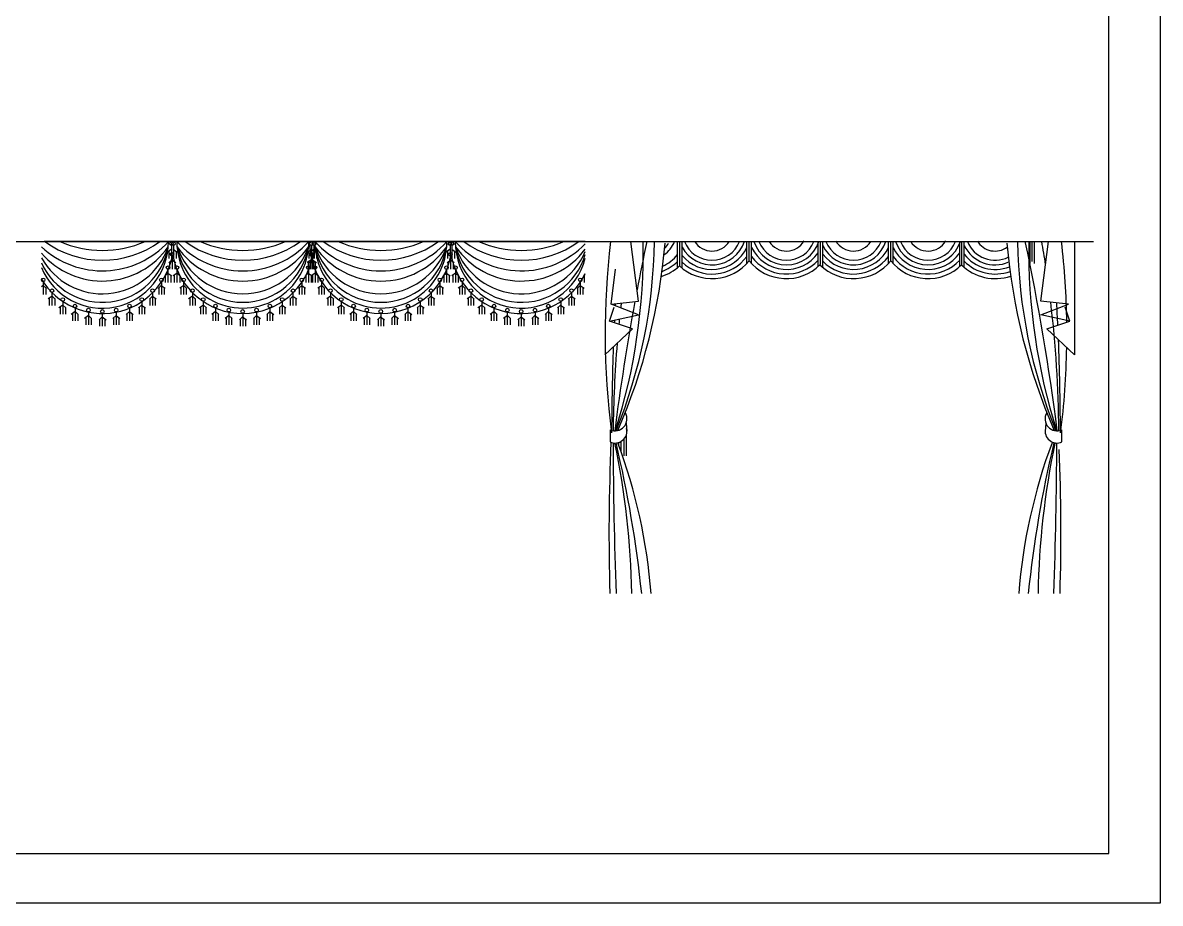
# Model space of a CAD drawing. Header units: inches. Extents: x 3.4 to 45.9, y 7.2 to 32.
# Drawn here: x 38.43 to 45.87, y 7.24 to 12.99 of the extents above; entities that cross this region are included whole.
import ezdxf

# ---------------------------------------------------------------- set-up
doc = ezdxf.new("R2010")
doc.units = ezdxf.units.IN
doc.header["$MEASUREMENT"] = 0
for name, color, linetype in [('02', 2, 'Continuous'), ('4', 4, 'Continuous'), ('kadrbm', 4, 'Continuous')]:
    doc.layers.add(name, color=color, linetype=linetype)

# ---------------------------------------------------------------- blocks, each defined once
blk = doc.blocks.new('kadrbm')
at = {"layer": 'kadrbm', "color": 4}
blk.add_lwpolyline([(0, 0), (0, 24.7972), (21, 24.7972), (21, 0), (0, 0)], close=True, dxfattribs=at)
blk.add_lwpolyline([(20.6631, 0.3257), (20.6631, 24.4603), (0.3369, 24.4603), (0.3369, 0.3257), (20.6631, 0.3257)], dxfattribs=at)

msp = doc.modelspace()

# ---------------------------------------------------------------- linework, layer by layer
at = {"layer": '02'}
for p, q in [((42.1053, 11.5622), (38.5643, 11.5622)), ((39.3986, 11.5364), (39.3986, 11.4519)), ((39.411, 11.5364), (39.411, 11.4519)), ((40.3136, 11.5364), (40.3107, 11.3825)), ((40.3298, 11.5364), (40.3298, 11.4519)), ((41.2203, 11.5364), (41.2236, 11.3825)), ((41.2327, 11.5364), (41.2327, 11.4519)), ((39.3994, 11.5118), (39.374, 11.4937)), ((39.3811, 11.4988), (39.3811, 11.4519)), ((39.402, 11.4671), (39.402, 11.3825)), ((39.4103, 11.5118), (39.4357, 11.4937)), ((39.4285, 11.4988), (39.4285, 11.4519)), ((40.2926, 11.4927), (40.3128, 11.5118)), ((40.2961, 11.4959), (40.2961, 11.4519)), ((40.3088, 11.4927), (40.329, 11.5118)), ((40.3128, 11.5118), (40.3383, 11.4937)), ((40.3207, 11.4671), (40.3207, 11.3825)), ((40.329, 11.5118), (40.3544, 11.4937)), ((40.3311, 11.4988), (40.3311, 11.4519)), ((40.3472, 11.4988), (40.3472, 11.4519)), ((41.221, 11.5118), (41.1956, 11.4937)), ((41.2028, 11.4988), (41.2028, 11.4519)), ((41.2319, 11.5118), (41.2574, 11.4937)), ((41.2502, 11.4988), (41.2502, 11.4519)), ((39.381, 11.4233), (39.4012, 11.4424)), ((39.3845, 11.4266), (39.3845, 11.3825)), ((39.4012, 11.4424), (39.4266, 11.4244)), ((39.4194, 11.4295), (39.4194, 11.3825)), ((40.3114, 11.4424), (40.286, 11.4244)), ((40.2932, 11.4295), (40.2932, 11.3825)), ((40.2997, 11.4233), (40.3199, 11.4424)), ((40.3032, 11.4266), (40.3032, 11.3825)), ((40.3316, 11.4233), (40.3114, 11.4424)), ((40.3199, 11.4424), (40.3454, 11.4244)), ((40.3214, 11.4424), (40.3469, 11.4244)), ((40.3281, 11.4266), (40.3281, 11.3825)), ((40.3382, 11.4295), (40.3382, 11.3825)), ((41.2027, 11.4233), (41.2229, 11.4424)), ((41.2061, 11.4266), (41.2061, 11.3825)), ((41.2229, 11.4424), (41.2483, 11.4244)), ((41.2411, 11.4295), (41.2411, 11.3825)), ((39.3544, 11.3362), (39.3746, 11.3553)), ((39.3579, 11.3395), (39.3579, 11.2954)), ((39.3746, 11.3553), (39.4, 11.3373)), ((39.3754, 11.38), (39.3754, 11.2954)), ((39.3929, 11.3423), (39.3929, 11.2954)), ((39.4351, 11.3553), (39.4096, 11.3373)), ((39.4168, 11.3423), (39.4168, 11.2954)), ((39.4343, 11.38), (39.4343, 11.2954)), ((39.4553, 11.3362), (39.4351, 11.3553)), ((39.4518, 11.3395), (39.4518, 11.2954)), ((40.2731, 11.3362), (40.2933, 11.3553)), ((40.2766, 11.3395), (40.2766, 11.2954)), ((40.2933, 11.3553), (40.3188, 11.3373)), ((40.2941, 11.38), (40.2941, 11.2954)), ((40.3116, 11.3423), (40.3116, 11.2954)), ((40.338, 11.3553), (40.3126, 11.3373)), ((40.3197, 11.3423), (40.3197, 11.2954)), ((40.3372, 11.38), (40.3372, 11.2954)), ((40.3582, 11.3362), (40.338, 11.3553)), ((40.3547, 11.3395), (40.3547, 11.2954)), ((41.1761, 11.3362), (41.1963, 11.3553)), ((41.1795, 11.3395), (41.1795, 11.2954)), ((41.1963, 11.3553), (41.2217, 11.3373)), ((41.197, 11.38), (41.197, 11.2954)), ((41.2145, 11.3423), (41.2145, 11.2954)), ((41.2567, 11.3553), (41.2313, 11.3373)), ((41.2385, 11.3423), (41.2385, 11.2954)), ((41.256, 11.38), (41.256, 11.2954)), ((41.2769, 11.3362), (41.2567, 11.3553)), ((41.2735, 11.3395), (41.2735, 11.2954)), ((42.0948, 11.3362), (42.1053, 11.3461)), ((42.0982, 11.3395), (42.0982, 11.2954)), ((38.5594, 11.275), (38.5478, 11.2667)), ((38.5587, 11.2997), (38.5587, 11.2151)), ((38.5796, 11.2559), (38.5594, 11.275)), ((38.5762, 11.2592), (38.5762, 11.2151)), ((39.3113, 11.2559), (39.3315, 11.275)), ((39.3148, 11.2592), (39.3148, 11.2151)), ((39.3315, 11.275), (39.357, 11.257)), ((39.3323, 11.2997), (39.3323, 11.2151)), ((39.3498, 11.2621), (39.3498, 11.2151)), ((39.4781, 11.275), (39.4527, 11.257)), ((39.4599, 11.2621), (39.4599, 11.2151)), ((39.4774, 11.2997), (39.4774, 11.2151)), ((39.4983, 11.2559), (39.4781, 11.275)), ((39.4949, 11.2592), (39.4949, 11.2151)), ((40.2301, 11.2559), (40.2503, 11.275)), ((40.2335, 11.2592), (40.2335, 11.2151)), ((40.2503, 11.275), (40.2757, 11.257)), ((40.251, 11.2997), (40.251, 11.2151)), ((40.2685, 11.2621), (40.2685, 11.2151)), ((40.3811, 11.275), (40.3556, 11.257)), ((40.3628, 11.2621), (40.3628, 11.2151)), ((40.3803, 11.2997), (40.3803, 11.2151)), ((40.4013, 11.2559), (40.3811, 11.275)), ((40.3978, 11.2592), (40.3978, 11.2151)), ((41.133, 11.2559), (41.1532, 11.275)), ((41.1364, 11.2592), (41.1364, 11.2151)), ((41.1532, 11.275), (41.1786, 11.257)), ((41.1539, 11.2997), (41.1539, 11.2151)), ((41.1714, 11.2621), (41.1714, 11.2151)), ((41.2998, 11.275), (41.2744, 11.257)), ((41.2815, 11.2621), (41.2815, 11.2151)), ((41.299, 11.2997), (41.299, 11.2151)), ((41.32, 11.2559), (41.2998, 11.275)), ((41.3165, 11.2592), (41.3165, 11.2151)), ((42.0517, 11.2559), (42.0719, 11.275)), ((42.0552, 11.2592), (42.0552, 11.2151)), ((42.0719, 11.275), (42.0973, 11.257)), ((42.0727, 11.2997), (42.0727, 11.2151)), ((42.0901, 11.2621), (42.0901, 11.2151)), ((38.6173, 11.2046), (38.5919, 11.1866)), ((38.5991, 11.1917), (38.5991, 11.1448)), ((38.6166, 11.2293), (38.6166, 11.1448)), ((38.6375, 11.1856), (38.6173, 11.2046)), ((38.6341, 11.1888), (38.6341, 11.1448)), ((38.6871, 11.1716), (38.6871, 11.0871)), ((39.2038, 11.1716), (39.2038, 11.0871)), ((39.2534, 11.1856), (39.2736, 11.2046)), ((39.2569, 11.1888), (39.2569, 11.1448)), ((39.2736, 11.2046), (39.299, 11.1866)), ((39.2744, 11.2293), (39.2744, 11.1448)), ((39.2919, 11.1917), (39.2919, 11.1448)), ((39.5361, 11.2046), (39.5106, 11.1866)), ((39.5178, 11.1917), (39.5178, 11.1448)), ((39.5353, 11.2293), (39.5353, 11.1448)), ((39.5563, 11.1856), (39.5361, 11.2046)), ((39.5528, 11.1888), (39.5528, 11.1448)), ((39.6058, 11.1716), (39.6058, 11.0871)), ((40.1226, 11.1716), (40.1226, 11.0871)), ((40.1721, 11.1856), (40.1923, 11.2046)), ((40.1756, 11.1888), (40.1756, 11.1448)), ((40.1923, 11.2046), (40.2178, 11.1866)), ((40.1931, 11.2293), (40.1931, 11.1448)), ((40.2106, 11.1917), (40.2106, 11.1448)), ((40.439, 11.2046), (40.4136, 11.1866)), ((40.4207, 11.1917), (40.4207, 11.1448)), ((40.4382, 11.2293), (40.4382, 11.1448)), ((40.4592, 11.1856), (40.439, 11.2046)), ((40.4557, 11.1888), (40.4557, 11.1448)), ((40.5088, 11.1716), (40.5088, 11.0871)), ((41.0255, 11.1716), (41.0255, 11.0871)), ((41.0751, 11.1856), (41.0953, 11.2046)), ((41.0785, 11.1888), (41.0785, 11.1448)), ((41.0953, 11.2046), (41.1207, 11.1866)), ((41.096, 11.2293), (41.096, 11.1448)), ((41.1135, 11.1917), (41.1135, 11.1448)), ((41.3577, 11.2046), (41.3323, 11.1866)), ((41.3395, 11.1917), (41.3395, 11.1448)), ((41.357, 11.2293), (41.357, 11.1448)), ((41.3779, 11.1856), (41.3577, 11.2046)), ((41.3745, 11.1888), (41.3745, 11.1448)), ((41.4275, 11.1716), (41.4275, 11.0871)), ((41.9442, 11.1716), (41.9442, 11.0871)), ((41.9938, 11.1856), (42.014, 11.2046)), ((41.9972, 11.1888), (41.9972, 11.1448)), ((42.014, 11.2046), (42.0394, 11.1866)), ((42.0147, 11.2293), (42.0147, 11.1448)), ((42.0322, 11.1917), (42.0322, 11.1448)), ((38.6879, 11.147), (38.6624, 11.1289)), ((38.6696, 11.134), (38.6696, 11.0871)), ((38.7081, 11.1279), (38.6879, 11.147)), ((38.7046, 11.1311), (38.7046, 11.0871)), ((38.7683, 11.1041), (38.7429, 11.0861)), ((38.75, 11.0912), (38.75, 11.0442)), ((38.7675, 11.1288), (38.7675, 11.0442)), ((38.7885, 11.0851), (38.7683, 11.1041)), ((38.785, 11.0883), (38.785, 11.0442)), ((38.8548, 11.1025), (38.8548, 11.0179)), ((38.9455, 11.0937), (38.9455, 11.0092)), ((39.0362, 11.1025), (39.0362, 11.0179)), ((39.1025, 11.0851), (39.1227, 11.1041)), ((39.1059, 11.0883), (39.1059, 11.0442)), ((39.1227, 11.1041), (39.1481, 11.0861)), ((39.1234, 11.1288), (39.1234, 11.0442)), ((39.1409, 11.0912), (39.1409, 11.0442)), ((39.1829, 11.1279), (39.2031, 11.147)), ((39.1863, 11.1311), (39.1863, 11.0871)), ((39.2031, 11.147), (39.2285, 11.1289)), ((39.2213, 11.134), (39.2213, 11.0871)), ((39.6066, 11.147), (39.5812, 11.1289)), ((39.5883, 11.134), (39.5883, 11.0871)), ((39.6268, 11.1279), (39.6066, 11.147)), ((39.6233, 11.1311), (39.6233, 11.0871)), ((39.687, 11.1041), (39.6616, 11.0861)), ((39.6688, 11.0912), (39.6688, 11.0442)), ((39.6863, 11.1288), (39.6863, 11.0442)), ((39.7072, 11.0851), (39.687, 11.1041)), ((39.7038, 11.0883), (39.7038, 11.0442)), ((39.7735, 11.1025), (39.7735, 11.0179)), ((39.8642, 11.0937), (39.8642, 11.0092)), ((39.9549, 11.1025), (39.9549, 11.0179)), ((40.0212, 11.0851), (40.0414, 11.1041)), ((40.0246, 11.0883), (40.0246, 11.0442)), ((40.0414, 11.1041), (40.0668, 11.0861)), ((40.0421, 11.1288), (40.0421, 11.0442)), ((40.0596, 11.0912), (40.0596, 11.0442)), ((40.1016, 11.1279), (40.1218, 11.147)), ((40.1051, 11.1311), (40.1051, 11.0871)), ((40.1218, 11.147), (40.1472, 11.1289)), ((40.1401, 11.134), (40.1401, 11.0871)), ((40.5095, 11.147), (40.4841, 11.1289)), ((40.4913, 11.134), (40.4913, 11.0871)), ((40.5297, 11.1279), (40.5095, 11.147)), ((40.5263, 11.1311), (40.5263, 11.0871)), ((40.5899, 11.1041), (40.5645, 11.0861)), ((40.5717, 11.0912), (40.5717, 11.0442)), ((40.5892, 11.1288), (40.5892, 11.0442)), ((40.6101, 11.0851), (40.5899, 11.1041)), ((40.6067, 11.0883), (40.6067, 11.0442)), ((40.6764, 11.1025), (40.6764, 11.0179)), ((40.7671, 11.0937), (40.7671, 11.0092)), ((40.8578, 11.1025), (40.8578, 11.0179)), ((40.9241, 11.0851), (40.9443, 11.1041)), ((40.9276, 11.0883), (40.9276, 11.0442)), ((40.9443, 11.1041), (40.9697, 11.0861)), ((40.9451, 11.1288), (40.9451, 11.0442)), ((40.9626, 11.0912), (40.9626, 11.0442)), ((41.0045, 11.1279), (41.0247, 11.147)), ((41.008, 11.1311), (41.008, 11.0871)), ((41.0247, 11.147), (41.0502, 11.1289)), ((41.043, 11.134), (41.043, 11.0871)), ((41.4282, 11.147), (41.4028, 11.1289)), ((41.41, 11.134), (41.41, 11.0871)), ((41.4484, 11.1279), (41.4282, 11.147)), ((41.445, 11.1311), (41.445, 11.0871)), ((41.5087, 11.1041), (41.4832, 11.0861)), ((41.4904, 11.0912), (41.4904, 11.0442)), ((41.5079, 11.1288), (41.5079, 11.0442)), ((41.5289, 11.0851), (41.5087, 11.1041)), ((41.5254, 11.0883), (41.5254, 11.0442)), ((41.5952, 11.1025), (41.5952, 11.0179)), ((41.6858, 11.0937), (41.6858, 11.0092)), ((41.7765, 11.1025), (41.7765, 11.0179)), ((41.8428, 11.0851), (41.863, 11.1041)), ((41.8463, 11.0883), (41.8463, 11.0442)), ((41.863, 11.1041), (41.8885, 11.0861)), ((41.8638, 11.1288), (41.8638, 11.0442)), ((41.8813, 11.0912), (41.8813, 11.0442)), ((41.9233, 11.1279), (41.9435, 11.147)), ((41.9267, 11.1311), (41.9267, 11.0871)), ((41.9435, 11.147), (41.9689, 11.1289)), ((41.9617, 11.134), (41.9617, 11.0871)), ((38.8555, 11.0778), (38.8301, 11.0598)), ((38.8373, 11.0649), (38.8373, 11.0179)), ((38.8757, 11.0587), (38.8555, 11.0778)), ((38.8723, 11.062), (38.8723, 11.0179)), ((38.9245, 11.05), (38.9447, 11.069)), ((38.928, 11.0532), (38.928, 11.0092)), ((38.9447, 11.069), (38.9702, 11.051)), ((38.963, 11.0561), (38.963, 11.0092)), ((39.0152, 11.0587), (39.0354, 11.0778)), ((39.0187, 11.062), (39.0187, 11.0179)), ((39.0354, 11.0778), (39.0608, 11.0598)), ((39.0537, 11.0649), (39.0537, 11.0179)), ((39.7743, 11.0778), (39.7488, 11.0598)), ((39.756, 11.0649), (39.756, 11.0179)), ((39.7944, 11.0587), (39.7743, 11.0778)), ((39.791, 11.062), (39.791, 11.0179)), ((39.8433, 11.05), (39.8634, 11.069)), ((39.8467, 11.0532), (39.8467, 11.0092)), ((39.8634, 11.069), (39.8889, 11.051)), ((39.8817, 11.0561), (39.8817, 11.0092)), ((39.9339, 11.0587), (39.9541, 11.0778)), ((39.9374, 11.062), (39.9374, 11.0179)), ((39.9541, 11.0778), (39.9796, 11.0598)), ((39.9724, 11.0649), (39.9724, 11.0179)), ((40.6772, 11.0778), (40.6518, 11.0598)), ((40.6589, 11.0649), (40.6589, 11.0179)), ((40.6974, 11.0587), (40.6772, 11.0778)), ((40.6939, 11.062), (40.6939, 11.0179)), ((40.7462, 11.05), (40.7664, 11.069)), ((40.7496, 11.0532), (40.7496, 11.0092)), ((40.7664, 11.069), (40.7918, 11.051)), ((40.7846, 11.0561), (40.7846, 11.0092)), ((40.8369, 11.0587), (40.8571, 11.0778)), ((40.8403, 11.062), (40.8403, 11.0179)), ((40.8571, 11.0778), (40.8825, 11.0598)), ((40.8753, 11.0649), (40.8753, 11.0179)), ((41.5959, 11.0778), (41.5705, 11.0598)), ((41.5777, 11.0649), (41.5777, 11.0179)), ((41.6161, 11.0587), (41.5959, 11.0778)), ((41.6127, 11.062), (41.6127, 11.0179)), ((41.6649, 11.05), (41.6851, 11.069)), ((41.6684, 11.0532), (41.6684, 11.0092)), ((41.6851, 11.069), (41.7105, 11.051)), ((41.7033, 11.0561), (41.7033, 11.0092)), ((41.7556, 11.0587), (41.7758, 11.0778)), ((41.759, 11.062), (41.759, 11.0179)), ((41.7758, 11.0778), (41.8012, 11.0598)), ((41.794, 11.0649), (41.794, 11.0179))]:
    msp.add_line(p, q, dxfattribs=at)
for centre in [(39.3986, 11.5481), (39.411, 11.5481), (40.3136, 11.5481), (40.3298, 11.5481), (41.2203, 11.5481), (41.2327, 11.5481), (39.402, 11.4788), (40.3107, 11.4788), (40.3207, 11.4788), (41.2236, 11.4788), (39.3754, 11.3916), (39.4343, 11.3916), (40.2941, 11.3916), (40.3372, 11.3916), (41.197, 11.3916), (41.256, 11.3916), (38.5587, 11.3113), (39.3323, 11.3113), (39.4774, 11.3113), (40.251, 11.3113), (40.3803, 11.3113), (41.1539, 11.3113), (41.299, 11.3113), (42.0727, 11.3113), (38.6166, 11.241), (39.2744, 11.241), (39.5353, 11.241), (40.1931, 11.241), (40.4382, 11.241), (41.096, 11.241), (41.357, 11.241), (42.0147, 11.241), (38.6871, 11.1833), (39.2038, 11.1833), (39.6058, 11.1833), (40.1226, 11.1833), (40.5088, 11.1833), (41.0255, 11.1833), (41.4275, 11.1833), (41.9442, 11.1833), (38.7675, 11.1405), (38.8548, 11.1142), (38.9455, 11.1054), (39.0362, 11.1142), (39.1234, 11.1405), (39.6863, 11.1405), (39.7735, 11.1142), (39.8642, 11.1054), (39.9549, 11.1142), (40.0421, 11.1405), (40.5892, 11.1405), (40.6764, 11.1142), (40.7671, 11.1054), (40.8578, 11.1142), (40.9451, 11.1405), (41.5079, 11.1405), (41.5952, 11.1142), (41.6858, 11.1054), (41.7765, 11.1142), (41.8638, 11.1405)]:
    msp.add_circle(centre, 0.0117, dxfattribs=at)
for centre, radius, start, end in [((38.9462, 11.9538), 0.5832, 226.90701, 317.81044), ((38.9462, 11.5585), 0.4316, 202.5982, 0.44934), ((38.9462, 12.0816), 0.6415, 234.05797, 305.94203), ((38.9462, 12.204), 0.6998, 246.50006, 293.49994), ((39.8649, 11.9538), 0.5832, 222.18956, 317.81044), ((39.8649, 11.5585), 0.4316, 179.55066, 0.44934), ((39.8649, 12.0816), 0.6415, 234.05797, 305.94203), ((39.8649, 12.204), 0.6998, 246.50006, 293.49994), ((40.7679, 11.5585), 0.4666, 179.55066, 349.92166), ((40.7679, 11.9538), 0.5832, 222.18956, 317.81044), ((40.7679, 11.5585), 0.4316, 179.55066, 0.44934), ((40.7679, 12.0816), 0.6415, 234.05797, 305.94203), ((40.7679, 12.204), 0.6998, 246.50006, 293.49994), ((41.6866, 11.9538), 0.5832, 222.18956, 315.88614), ((41.6866, 11.5585), 0.4316, 179.55066, 345.9805), ((41.6866, 12.0816), 0.6415, 234.05797, 305.94203), ((41.6866, 12.204), 0.6998, 246.50006, 293.49994), ((38.9462, 11.8288), 0.5249, 220.61562, 325.10841), ((38.9462, 11.6753), 0.4548, 208.83829, 341.18086), ((38.9462, 11.6017), 0.4367, 204.16425, 350.35471), ((38.9462, 11.5585), 0.4666, 211.3527, 349.92166), ((39.8649, 11.5585), 0.4666, 190.07834, 350.46415), ((39.8649, 11.8288), 0.5249, 214.89159, 325.10841), ((39.8649, 11.6753), 0.4548, 198.81914, 341.18086), ((39.8649, 11.6017), 0.4367, 189.64529, 350.35471), ((40.7679, 11.8288), 0.5249, 214.89159, 325.10841), ((40.7679, 11.6753), 0.4548, 198.81914, 341.18086), ((40.7679, 11.6017), 0.4367, 189.64529, 350.35471), ((41.6866, 11.5585), 0.4666, 190.07834, 333.82453), ((41.6866, 11.8288), 0.5249, 214.89159, 322.91397), ((41.6866, 11.6753), 0.4548, 198.81914, 337.00974), ((41.6866, 11.6017), 0.4367, 189.64529, 343.49898)]:
    msp.add_arc(centre, radius, start, end, dxfattribs=at)
at = {"layer": '4'}
for p, q in [((25.1032, 11.5622), (45.4294, 11.5622)), ((42.4534, 11.1722), (42.4034, 11.5622)), ((42.7084, 11.3914), (42.7084, 11.5622)), ((42.7234, 11.4022), (42.7234, 11.5622)), ((42.7384, 11.3882), (42.7384, 11.5622)), ((43.1624, 11.4186), (43.1624, 11.5622)), ((43.1774, 11.4357), (43.1774, 11.5622)), ((43.1924, 11.4186), (43.1924, 11.5622)), ((43.6284, 11.3982), (43.6284, 11.5622)), ((43.6434, 11.4122), (43.6434, 11.5622)), ((43.6584, 11.3931), (43.6584, 11.5622)), ((44.0884, 11.4186), (44.0884, 11.5622)), ((44.1034, 11.4322), (44.1034, 11.5622)), ((44.1184, 11.4186), (44.1184, 11.5622)), ((44.5544, 11.3982), (44.5544, 11.5622)), ((44.5694, 11.4122), (44.5694, 11.5622)), ((44.5844, 11.3931), (44.5844, 11.5622)), ((45.0144, 11.4186), (45.0144, 11.5622)), ((45.0294, 11.4322), (45.0294, 11.5622)), ((45.0444, 11.4186), (45.0444, 11.5622)), ((45.0854, 11.1722), (45.1354, 11.5622)), ((45.3054, 11.5622), (45.3054, 10.8222)), ((42.2734, 11.1522), (42.3034, 11.3822)), ((42.2734, 11.1522), (42.4534, 11.1722)), ((45.2654, 11.1522), (45.0854, 11.1722)), ((42.2634, 11.0422), (42.2934, 11.1322)), ((42.4534, 11.0822), (42.2734, 11.1522)), ((45.0854, 11.0822), (45.2654, 11.1522)), ((45.2754, 11.0422), (45.2454, 11.1322)), ((42.2634, 11.0422), (42.4534, 11.0822)), ((42.4134, 10.9922), (42.2634, 11.0422)), ((45.2754, 11.0422), (45.0854, 11.0822)), ((45.1254, 10.9922), (45.2754, 11.0422)), ((45.1945, 11.0567), (45.1963, 11.0588)), ((42.2334, 10.8222), (42.4134, 10.9922)), ((45.3054, 10.8222), (45.1254, 10.9922)), ((42.3729, 10.3756), (42.3774, 10.3222)), ((45.1178, 10.3756), (45.1134, 10.3222)), ((42.2674, 10.3322), (42.2674, 10.2522)), ((42.3584, 10.2714), (42.3584, 10.1622)), ((42.3734, 10.2968), (42.3734, 10.1622)), ((45.2234, 10.2522), (45.2234, 10.3322)), ((42.3234, 10.2487), (42.3234, 10.2335)), ((42.3384, 10.2552), (42.3384, 10.1919))]:
    msp.add_line(p, q, dxfattribs=at)
for centre, radius, start, end in [((47.3942, 10.9607), 5.159, 173.30517, 187.22195), ((38.5855, 11.5031), 3.8993, 342.41569, 0.868), ((39.1552, 11.6074), 3.4024, 337.86485, 359.23876), ((38.7201, 11.8865), 3.9215, 336.57153, 355.10978), ((57.5924, 8.3697), 15.4191, 168.05058, 169.24889), ((42.5089, 11.6336), 0.1938, 304.98457, 338.37138), ((42.5089, 11.6336), 0.1638, 314.77798, 329.88281), ((42.9339, 11.6336), 0.2238, 209.10664, 341.38722), ((42.9339, 11.6336), 0.1938, 201.62862, 338.37138), ((42.9339, 11.6336), 0.1338, 212.27128, 327.72872), ((43.4209, 11.6336), 0.2238, 198.61278, 341.38722), ((43.4209, 11.6336), 0.1938, 201.62862, 338.37138), ((43.4209, 11.6336), 0.1338, 212.27128, 329.88281), ((43.8599, 11.6336), 0.2238, 205.77209, 341.38722), ((43.8599, 11.6336), 0.1938, 201.62862, 338.37138), ((43.8599, 11.6336), 0.1338, 210.11719, 327.72872), ((44.3469, 11.6336), 0.2238, 198.61278, 341.38722), ((44.3469, 11.6336), 0.1938, 201.62862, 338.37138), ((44.3469, 11.6336), 0.1338, 212.27128, 329.88281), ((44.7859, 11.6336), 0.2238, 205.77209, 293.72556), ((44.7859, 11.6336), 0.1938, 201.62862, 296.50281), ((44.7859, 11.6336), 0.1338, 210.11719, 306.62963), ((48.7706, 11.8865), 3.9215, 184.89022, 203.42847), ((48.3355, 11.6074), 3.4024, 180.76124, 202.13515), ((29.8984, 8.3697), 15.4191, 7.2857, 11.94942), ((48.9052, 11.5031), 3.8993, 179.132, 197.58431), ((37.5957, 10.2622), 7.6079, 8.69345, 9.83871), ((40.0966, 10.9607), 5.159, 0.82916, 6.69483), ((42.5089, 11.6336), 0.2538, 293.86222, 321.82317), ((42.9339, 11.6336), 0.2538, 219.60818, 334.21964), ((42.9339, 11.6336), 0.2838, 226.45138, 323.63601), ((43.4209, 11.6336), 0.2538, 205.78036, 324.85637), ((43.4209, 11.6336), 0.2838, 216.36399, 316.9921), ((43.8599, 11.6336), 0.2538, 217.43279, 334.21964), ((43.8599, 11.6336), 0.2838, 224.75575, 323.63601), ((44.3469, 11.6336), 0.2538, 205.78036, 324.85637), ((44.3469, 11.6336), 0.2838, 216.36399, 316.9921), ((44.7859, 11.6336), 0.2538, 217.43279, 291.69158), ((42.5089, 11.6336), 0.3138, 287.36884, 312.62866), ((42.5089, 11.6336), 0.2838, 290.25747, 314.66789), ((42.9339, 11.6336), 0.3138, 227.37134, 320.90291), ((43.4209, 11.6336), 0.3138, 219.09709, 314.39381), ((43.8599, 11.6336), 0.3138, 225.60619, 320.90291), ((44.3469, 11.6336), 0.3138, 219.09709, 314.39381), ((44.7859, 11.6336), 0.3138, 225.60619, 288.95801), ((44.7859, 11.6336), 0.2838, 224.75575, 290.15174), ((57.5924, 8.3697), 15.4191, 169.538, 172.7143), ((37.5957, 10.2622), 7.6079, 0.48108, 6.81547), ((58.9074, 10.2622), 16.6301, 176.92152, 176.96866), ((49.8951, 10.2622), 7.6079, 173.22552, 173.46833), ((28.5834, 10.2622), 16.6301, 2.59752, 3.09699), ((58.9074, 10.2622), 16.6301, 177.28807, 177.34812), ((49.8951, 10.2622), 7.6079, 174.01122, 174.27142), ((58.9074, 10.2622), 16.6301, 177.89067, 179.77191), ((49.8951, 10.2622), 7.6079, 175.20466, 179.51892), ((28.5834, 10.2622), 16.6301, 0.22809, 2.27149), ((40.0966, 10.9607), 5.159, 352.77805, 358.99209), ((42.2999, 10.403), 0.078, 245.31874, 30.13389), ((45.1908, 10.403), 0.078, 149.86611, 294.68126), ((42.2999, 10.323), 0.078, 245.31874, 13.36318), ((45.1908, 10.323), 0.078, 166.63682, 294.68126), ((55.7929, 9.6522), 13.5328, 177.46906, 181.65142), ((71.7241, 10.3222), 29.4367, 180.14814, 182.06363), ((37.253, 9.1784), 5.1574, 0.93037, 11.93586), ((34.8943, 8.4739), 7.6207, 5.93714, 13.44111), ((38.8896, 8.9722), 3.6581, 4.54691, 20.39908), ((48.5872, 8.9722), 3.6581, 159.60092, 175.45309), ((52.5824, 8.4739), 7.6207, 166.55889, 174.06286), ((50.2237, 9.1784), 5.1574, 168.06414, 179.06963), ((15.7527, 10.3222), 29.4367, 357.93637, 359.85186), ((31.6839, 9.6522), 13.5328, 358.34858, 2.32925)]:
    msp.add_arc(centre, radius, start, end, dxfattribs=at)

# ---------------------------------------------------------------- block references
at = {"layer": 'kadrbm'}
msp.add_blockref('kadrbm', (24.8663, 7.2365), dxfattribs=at)

doc.saveas('drawing.dxf')
